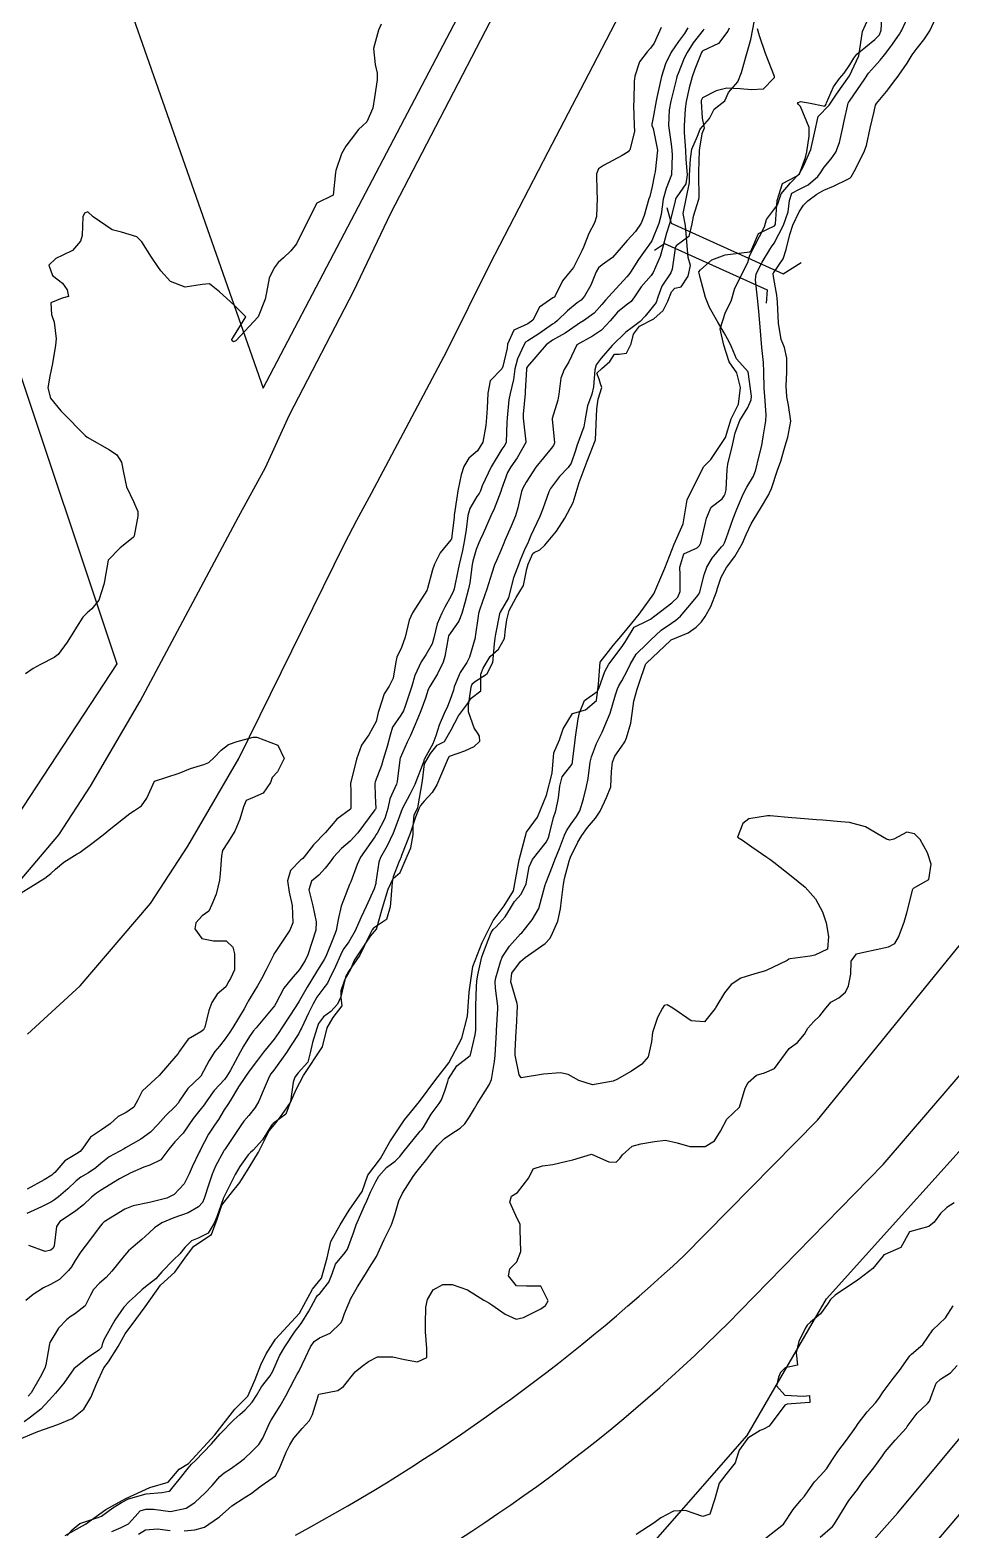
# Model space of a CAD drawing. Header units: metres. Extents: x 307586 to 320046, y 7427249 to 7434250.
# Drawn here: x 313360.1 to 313435.3, y 7432502.9 to 7432625.3 of the extents above; entities that cross this region are included whole.
import ezdxf

# ---------------------------------------------------------------- set-up
doc = ezdxf.new("R2010")
doc.units = ezdxf.units.M
doc.header["$MEASUREMENT"] = 0
for name, color, linetype in [('Curvas de Nivel 1m', 11, 'Continuous'), ('Curvas de Nivel 5m', 15, 'Continuous'), ('Divisa', 42, 'FENCELINE2'), ('Edificações', 30, 'Continuous'), ('Hidrografia', 140, 'Continuous'), ('Linha Férrea', 20, 'Continuous'), ('Pontes_Viadutos_Tubos', 190, 'Continuous'), ('Vias Primárias', 230, 'Continuous')]:
    doc.layers.add(name, color=color, linetype=linetype)
doc.linetypes.add('FENCELINE2', pattern='A,0.25,-0.1,[132,ltypeshp.shx,S=0.1,R=0,X=-0.1,Y=0],-0.1,1', length=1.45)

msp = doc.modelspace()

# ---------------------------------------------------------------- linework, layer by layer
at = {"layer": 'Curvas de Nivel 1m', "flags": 128}
for points, elevation in [([(313363.17, 7432502.43), (313363.58, 7432502.88), (313364.21, 7432503.39), (313365.59, 7432503.85), (313365.71, 7432503.88), (313365.97, 7432504), (313366.91, 7432504.68), (313367.6, 7432505.1), (313368.17, 7432505.41), (313369.61, 7432505.81), (313370.9, 7432505.94), (313371.51, 7432506.04), (313371.62, 7432506.12), (313372.42, 7432507.13), (313373.05, 7432507.92), (313373.32, 7432508.24), (313373.65, 7432508.54), (313374.96, 7432509.89), (313375.67, 7432510.71), (313376.77, 7432511.87), (313377.25, 7432512.3), (313377.69, 7432512.66), (313378.27, 7432513.29), (313378.63, 7432513.85), (313379.03, 7432514.54), (313379.73, 7432515.45), (313379.96, 7432515.84), (313380.49, 7432517.09), (313380.92, 7432517.82), (313381.78, 7432519.08), (313382.09, 7432519.5), (313382.33, 7432519.8), (313382.88, 7432520.71), (313383.46, 7432521.79), (313383.6, 7432522), (313383.81, 7432522.2), (313384.52, 7432523.09), (313384.78, 7432523.78), (313385.05, 7432524.57), (313385.85, 7432525.51), (313386.04, 7432525.77), (313386.52, 7432527.12), (313386.76, 7432527.76), (313387.41, 7432529.26), (313387.61, 7432529.74), (313387.91, 7432530.44), (313388.35, 7432531.3), (313388.6, 7432531.73), (313389.21, 7432532.45), (313389.94, 7432532.97), (313390.31, 7432533.35), (313390.59, 7432533.71), (313391.97, 7432535.4), (313392.1, 7432535.56), (313392.2, 7432535.69), (313392.86, 7432536.81), (313393.53, 7432537.67), (313393.72, 7432537.96), (313394.01, 7432538.79), (313394.22, 7432539.47), (313394.29, 7432539.67), (313394.97, 7432540.73), (313396.04, 7432541.59), (313396.08, 7432541.65), (313396.45, 7432543.26), (313396.5, 7432543.64), (313396.51, 7432544.08), (313396.51, 7432545.64), (313396.55, 7432547.21), (313396.59, 7432547.64), (313396.66, 7432548.17), (313396.99, 7432549.64), (313397.52, 7432550.99), (313397.77, 7432551.63), (313397.92, 7432551.87), (313398.17, 7432552.09), (313398.91, 7432552.89), (313399.34, 7432553.61), (313399.65, 7432554.15), (313400.2, 7432554.75), (313400.6, 7432555.59), (313400.86, 7432556.97), (313401.12, 7432557.59), (313402.26, 7432559.03), (313402.44, 7432559.38), (313402.5, 7432559.57), (313402.84, 7432561), (313403.02, 7432561.56), (313403.24, 7432562.61), (313403.36, 7432563.56), (313403.55, 7432564.33), (313404.33, 7432565.34), (313404.39, 7432565.49), (313404.4, 7432565.55), (313404.6, 7432567.31), (313404.63, 7432567.55), (313404.86, 7432569.07), (313404.95, 7432569.54), (313405.38, 7432570.55), (313406.4, 7432571.28), (313406.55, 7432571.53), (313407.02, 7432572.93), (313407.36, 7432573.52), (313408.45, 7432574.96), (313408.67, 7432575.28), (313408.79, 7432575.5), (313409.42, 7432576.54), (313410.48, 7432577.05), (313410.76, 7432577.2), (313411.1, 7432577.47), (313412.49, 7432578.52), (313412.97, 7432578.98), (313413.17, 7432579.44), (313413.16, 7432580.8), (313413.15, 7432581.44), (313413.47, 7432582.51), (313414.55, 7432583.01), (313414.76, 7432583.21), (313414.86, 7432583.43), (313415.18, 7432584.82), (313415.32, 7432585.42), (313415.69, 7432586.32), (313416.6, 7432587), (313416.76, 7432587.25), (313416.83, 7432587.41), (313416.93, 7432587.73), (313417.01, 7432589.4), (313417.06, 7432589.84), (313417.43, 7432591.4), (313417.66, 7432592.4), (313418.03, 7432593.39), (313418.68, 7432594.45), (313418.97, 7432595.1), (313418.98, 7432595.38), (313418.72, 7432597.38), (313417.76, 7432598.42), (313417.35, 7432599.4), (313417.17, 7432599.83), (313416.75, 7432600.55), (313416.25, 7432601.42), (313415.57, 7432602.63), (313415.23, 7432603.43), (313414.81, 7432605.08), (313414.72, 7432605.43), (313414.7, 7432605.54), (313414.82, 7432605.69), (313415.75, 7432606.5), (313416.84, 7432606.91), (313417.27, 7432606.97), (313418.84, 7432607.16), (313418.96, 7432607.26), (313419.01, 7432607.38), (313419.56, 7432608.67), (313420.86, 7432609.28), (313420.93, 7432609.36), (313420.96, 7432609.45), (313421.09, 7432611.36), (313421.52, 7432612.73), (313422.65, 7432613.33), (313422.91, 7432613.52), (313423.38, 7432614.87), (313423.5, 7432615.32), (313423.69, 7432616.59), (313423.69, 7432617.32), (313422.98, 7432619.01), (313422.83, 7432619.18), (313422.74, 7432619.33), (313422.98, 7432619.44), (313423.63, 7432619.32), (313424.98, 7432619.06), (313425.08, 7432619.21), (313425.11, 7432619.31), (313425.67, 7432620.63), (313426.17, 7432621.3), (313426.55, 7432621.75), (313427.02, 7432622.41), (313427.34, 7432622.98), (313427.58, 7432623.28), (313429.05, 7432624.5), (313429.42, 7432624.88), (313429.57, 7432625.25), (313429.65, 7432626.68)], 721), ([(313366.82, 7432502.75), (313367.58, 7432503.06), (313368.18, 7432503.38), (313368.73, 7432503.97), (313369.14, 7432504.42), (313369.6, 7432504.58), (313370.21, 7432504.56), (313371.6, 7432504.39), (313372.88, 7432504.64), (313373.6, 7432505.12), (313374.43, 7432505.9), (313375, 7432506.51), (313375.63, 7432507.22), (313375.98, 7432507.53), (313376.49, 7432507.87), (313377.18, 7432508.34), (313377.65, 7432508.71), (313378.25, 7432509.26), (313378.8, 7432509.85), (313379.15, 7432510.36), (313379.68, 7432511.58), (313379.82, 7432511.84), (313380.54, 7432512.99), (313381, 7432513.82), (313381.73, 7432515.18), (313381.95, 7432515.59), (313382.06, 7432515.81), (313382.62, 7432516.94), (313383.02, 7432517.8), (313383.32, 7432518.24), (313383.77, 7432518.55), (313384.62, 7432518.93), (313385.51, 7432519.77), (313385.61, 7432519.95), (313385.79, 7432520.53), (313386.31, 7432521.76), (313386.87, 7432522.7), (313387.52, 7432523.74), (313387.84, 7432524.28), (313388.4, 7432525.19), (313388.66, 7432525.73), (313389.02, 7432526.58), (313389.6, 7432527.72), (313389.69, 7432527.92), (313389.89, 7432528.58), (313390.23, 7432529.72), (313390.53, 7432530.34), (313391.39, 7432531.7), (313391.61, 7432532.02), (313391.93, 7432532.42), (313392.51, 7432533.12), (313392.92, 7432533.68), (313393.38, 7432534.25), (313393.96, 7432534.81), (313394.46, 7432535.17), (313395.23, 7432535.66), (313395.62, 7432536.01), (313395.99, 7432536.59), (313396.39, 7432537.25), (313396.63, 7432537.64), (313397.59, 7432539.2), (313397.78, 7432539.62), (313398.04, 7432541.09), (313398.08, 7432541.59), (313398.08, 7432541.62), (313398.19, 7432543.5), (313398.2, 7432543.62), (313398.29, 7432545.42), (313398.29, 7432545.62), (313398.11, 7432547.07), (313398.08, 7432547.62), (313398.13, 7432547.91), (313398.51, 7432549.24), (313398.66, 7432549.61), (313399.24, 7432550.52), (313400.16, 7432551.5), (313400.27, 7432551.6), (313401.11, 7432552.66), (313401.65, 7432553.58), (313402.17, 7432555.52), (313402.18, 7432555.57), (313402.19, 7432555.6), (313402.21, 7432555.66), (313402.76, 7432557.04), (313402.95, 7432557.56), (313403.32, 7432558.49), (313403.73, 7432559.56), (313403.89, 7432559.93), (313404.27, 7432560.49), (313404.73, 7432561.09), (313405, 7432561.54), (313405.3, 7432562.54), (313405.52, 7432563.54), (313405.66, 7432564.2), (313405.84, 7432565.53), (313405.93, 7432565.95), (313406.36, 7432567.04), (313406.51, 7432567.37), (313406.59, 7432567.53), (313406.81, 7432567.96), (313407.46, 7432569.51), (313407.9, 7432571.01), (313408.05, 7432571.51), (313408.16, 7432571.75), (313408.41, 7432572.17), (313408.89, 7432573.03), (313409.09, 7432573.49), (313409.59, 7432574.34), (313410.45, 7432575.19), (313410.76, 7432575.48), (313411.63, 7432576.3), (313412.47, 7432576.87), (313412.83, 7432577.1), (313413.19, 7432577.44), (313413.79, 7432578.13), (313414.5, 7432578.98), (313414.69, 7432579.24), (313414.77, 7432579.43), (313415.12, 7432580.82), (313415.34, 7432581.42), (313415.77, 7432582.18), (313416.55, 7432583.09), (313416.7, 7432583.26), (313416.78, 7432583.41), (313416.92, 7432583.76), (313417.5, 7432585.4), (313417.8, 7432586.17), (313418.31, 7432587.38), (313418.61, 7432587.96), (313419.14, 7432588.85), (313419.34, 7432589.37), (313419.59, 7432590.42), (313419.83, 7432591.37), (313419.95, 7432592.07), (313420.15, 7432593.37), (313420.18, 7432593.86), (313420.08, 7432595.37), (313420.02, 7432596.05), (313420, 7432597.37), (313419.96, 7432598.14), (313419.84, 7432599.37), (313419.75, 7432600.37), (313419.67, 7432601.37), (313419.55, 7432602.6), (313419.48, 7432603.37), (313419.31, 7432604.87), (313419.37, 7432605.37), (313419.86, 7432606.33), (313420.48, 7432607.36), (313420.63, 7432607.58), (313420.85, 7432607.88), (313421.61, 7432609.35), (313421.97, 7432610.44), (313422.1, 7432611.34), (313422.29, 7432611.94), (313422.9, 7432612.29), (313423.6, 7432612.63), (313424.39, 7432613.32), (313424.61, 7432613.62), (313424.92, 7432614.08), (313425.48, 7432614.75), (313425.86, 7432615.3), (313426.17, 7432616.08), (313426.44, 7432617.3), (313426.53, 7432617.73), (313426.88, 7432619.29), (313426.91, 7432619.36), (313426.98, 7432619.45), (313428.24, 7432621.27), (313428.54, 7432621.74), (313429.02, 7432622.3), (313429.48, 7432622.8), (313429.84, 7432623.25), (313430.35, 7432623.93), (313431.05, 7432624.93), (313431.18, 7432625.11), (313431.26, 7432625.24), (313431.82, 7432626.49)], 722), ([(313372.71, 7432502.79), (313373.58, 7432502.88), (313374.38, 7432503.1), (313375.53, 7432503.88), (313375.59, 7432503.95), (313376.62, 7432504.85), (313377.61, 7432505.5), (313377.84, 7432505.62), (313378.18, 7432505.85), (313378.99, 7432506.48), (313379.63, 7432506.9), (313380.17, 7432507.3), (313380.46, 7432507.83), (313381.05, 7432509.22), (313381.35, 7432509.81), (313381.67, 7432510.37), (313382.34, 7432511.14), (313382.93, 7432511.8), (313383.2, 7432512.28), (313383.64, 7432513.79), (313383.65, 7432513.85), (313383.71, 7432513.96), (313385.25, 7432514.25), (313385.72, 7432514.58), (313386.67, 7432515.76), (313387.25, 7432516.24), (313387.75, 7432516.63), (313388.48, 7432517), (313389.75, 7432517), (313390.68, 7432516.78), (313391.75, 7432516.6), (313392.5, 7432516.94), (313392.52, 7432517.68), (313392.41, 7432519.05), (313392.4, 7432519.68), (313392.42, 7432521.06), (313392.56, 7432521.68), (313393.03, 7432522.46), (313393.82, 7432522.91), (313394.57, 7432522.91), (313395.82, 7432522.47), (313397.17, 7432521.63), (313397.57, 7432521.39), (313397.8, 7432521.24), (313398.91, 7432520.49), (313399.79, 7432520.08), (313400.39, 7432520.2), (313401.8, 7432520.92), (313402.19, 7432521.18), (313402.42, 7432521.56), (313401.82, 7432522.76), (313400.64, 7432522.77), (313399.82, 7432522.78), (313399.17, 7432523.61), (313399.27, 7432524.17), (313399.84, 7432524.76), (313400.19, 7432525.59), (313400.13, 7432527.35), (313400.12, 7432527.6), (313400.11, 7432527.82), (313399.89, 7432528.29), (313399.29, 7432529.61), (313399.41, 7432530.1), (313399.91, 7432530.42), (313400.82, 7432531.59), (313401.17, 7432532.34), (313401.94, 7432532.57), (313402.8, 7432532.7), (313403.94, 7432532.97), (313404.43, 7432533.06), (313405.95, 7432533.53), (313407.35, 7432532.91), (313407.94, 7432532.88), (313408.25, 7432533.19), (313408.47, 7432533.49), (313409.26, 7432534.19), (313409.96, 7432534.38), (313411.08, 7432534.58), (313411.97, 7432534.67), (313412.94, 7432534.46), (313413.96, 7432534.16), (313415.21, 7432534.17), (313415.96, 7432534.61), (313416.47, 7432535.4), (313416.99, 7432536.4), (313418, 7432537.38), (313418.48, 7432538.92), (313418.71, 7432539.37), (313419.41, 7432539.99), (313420.04, 7432540.17), (313420.86, 7432540.53), (313421.45, 7432541.34), (313422.06, 7432542.15), (313422.74, 7432542.65), (313423.3, 7432543.32), (313423.59, 7432543.81), (313424.08, 7432544.36), (313424.57, 7432544.83), (313424.93, 7432545.3), (313425.46, 7432545.94), (313426.11, 7432546.3), (313426.66, 7432546.74), (313426.9, 7432547.28), (313427.08, 7432548.22), (313427.13, 7432549.28), (313427.55, 7432549.87), (313428.15, 7432550.03), (313429.17, 7432550.23), (313430.16, 7432550.46), (313430.67, 7432550.73), (313430.98, 7432551.23), (313431.43, 7432552.47), (313431.67, 7432553.22), (313432.15, 7432555.15), (313432.17, 7432555.21), (313432.19, 7432555.24), (313432.21, 7432555.25), (313433.46, 7432555.96), (313433.65, 7432557.2), (313433.33, 7432558.12), (313432.75, 7432559.21), (313432.27, 7432559.67), (313431.67, 7432559.82), (313430.6, 7432559.23), (313430.26, 7432559.16), (313430.01, 7432559.24), (313428.28, 7432560.24), (313426.97, 7432560.6), (313426.28, 7432560.66), (313424.81, 7432560.78), (313424.29, 7432560.82), (313422.66, 7432560.96), (313422.29, 7432560.99), (313420.52, 7432561.13), (313420.29, 7432561.14), (313418.76, 7432560.89), (313418.27, 7432560.53), (313417.86, 7432559.39), (313418.11, 7432559.24), (313418.26, 7432559.16), (313419.02, 7432558.61), (313420.25, 7432557.77), (313420.49, 7432557.6), (313420.82, 7432557.35), (313422.23, 7432556.25), (313423.37, 7432555.32), (313424.2, 7432554.36), (313424.79, 7432553.3), (313425.07, 7432552.41), (313425.28, 7432551.3), (313425.19, 7432550.26), (313424.15, 7432549.76), (313423.77, 7432549.69), (313422.15, 7432549.48), (313422.04, 7432549.44), (313421.89, 7432549.33), (313420.13, 7432548.5), (313419.25, 7432548.25), (313418.13, 7432547.9), (313417.34, 7432547.39), (313416.8, 7432546.71), (313416.09, 7432545.54), (313416.05, 7432545.45), (313416.03, 7432545.41), (313415.17, 7432544.33), (313414.08, 7432544.41), (313412.57, 7432545.45), (313412.1, 7432545.71), (313411.88, 7432545.67), (313411.72, 7432545.46), (313411.31, 7432544.69), (313410.91, 7432543.47), (313410.84, 7432542.69), (313410.55, 7432541.47), (313410.04, 7432540.89), (313409.21, 7432540.31), (313408.02, 7432539.64), (313407.72, 7432539.5), (313406.02, 7432539.18), (313404.91, 7432539.54), (313404.03, 7432540.03), (313403.4, 7432540.18), (313402.03, 7432540.07), (313400.2, 7432539.77), (313400.03, 7432540.02), (313399.72, 7432541.6), (313399.71, 7432541.94), (313399.8, 7432543.6), (313399.82, 7432543.86), (313399.91, 7432545.6), (313399.87, 7432545.83), (313399.35, 7432547.61), (313399.44, 7432548.3), (313400.14, 7432549.25), (313400.54, 7432549.59), (313402.15, 7432550.73), (313402.56, 7432551.16), (313402.77, 7432551.56), (313403.2, 7432552.54), (313403.42, 7432553.56), (313403.49, 7432554.27), (313403.65, 7432555.56), (313403.75, 7432556.02), (313404.16, 7432557.55), (313404.18, 7432557.61), (313404.24, 7432557.76), (313404.82, 7432558.98), (313405.15, 7432559.54), (313405.62, 7432560.18), (313406.28, 7432560.96), (313406.65, 7432561.52), (313407.17, 7432562.65), (313407.51, 7432563.51), (313407.57, 7432564.76), (313407.65, 7432565.51), (313407.85, 7432566), (313408.35, 7432566.75), (313408.66, 7432567.19), (313408.8, 7432567.5), (313409.16, 7432568.71), (313409.27, 7432569.49), (313409.4, 7432570.49), (313409.66, 7432571.49), (313409.85, 7432572.04), (313410.34, 7432573.48), (313410.37, 7432573.54), (313410.43, 7432573.61), (313412.39, 7432575.45), (313412.42, 7432575.48), (313412.45, 7432575.5), (313413.82, 7432576.07), (313414.47, 7432576.53), (313414.92, 7432576.98), (313415.21, 7432577.42), (313415.68, 7432578.23), (313416.13, 7432579.41), (313416.21, 7432579.71), (313416.51, 7432580.61), (313416.96, 7432581.4), (313417.63, 7432582.3), (313418.26, 7432583.38), (313418.56, 7432584.1), (313418.97, 7432584.97), (313419.2, 7432585.37), (313419.73, 7432586.23), (313420.41, 7432587.36), (313420.47, 7432587.49), (313420.61, 7432587.86), (313421.11, 7432589.35), (313421.37, 7432590.09), (313421.74, 7432591.34), (313421.94, 7432592.05), (313422.19, 7432593.34), (313422.01, 7432594.66), (313421.86, 7432595.34), (313421.83, 7432596.22), (313421.86, 7432597.34), (313421.88, 7432598.49), (313421.67, 7432599.35), (313421.4, 7432600), (313421.19, 7432601.35), (313421.1, 7432603.05), (313421.08, 7432603.36), (313421.06, 7432603.62), (313420.81, 7432604.98), (313420.75, 7432605.36), (313420.77, 7432605.41), (313420.81, 7432605.48), (313421.58, 7432606.6), (313421.83, 7432607.35), (313422.11, 7432608.59), (313422.36, 7432609.34), (313422.87, 7432610.44), (313423.24, 7432610.96), (313423.59, 7432611.32), (313424.32, 7432611.88), (313424.9, 7432612.19), (313425.67, 7432612.53), (313426.91, 7432613.12), (313427.02, 7432613.17), (313427.13, 7432613.29), (313427.37, 7432613.73), (313428.16, 7432615.27), (313428.37, 7432615.84), (313428.67, 7432617.26), (313428.98, 7432618.61), (313429.11, 7432619.13), (313429.19, 7432619.26), (313429.99, 7432620.26), (313430.76, 7432621.24), (313430.86, 7432621.38), (313431.01, 7432621.59), (313431.68, 7432622.57), (313432.09, 7432623.23), (313432.49, 7432623.77), (313433.05, 7432624.47), (313433.52, 7432625.21), (313434.02, 7432626.26)], 723), ([(313419.46, 7432625.38), (313419.61, 7432624.81), (313420.1, 7432623.37), (313420.85, 7432621.51), (313420.85, 7432621.36), (313419.93, 7432620.43), (313418.99, 7432620.37), (313418.07, 7432620.47), (313416.99, 7432620.51), (313416.11, 7432620.3), (313414.99, 7432619.74), (313414.89, 7432619.52), (313414.88, 7432619.43), (313414.97, 7432618.07), (313415.09, 7432617.43), (313415.14, 7432617.25), (313414.95, 7432616.8), (313414.75, 7432615.62), (313414.73, 7432615.43), (313414.66, 7432613.69), (313414.66, 7432613.43), (313414.7, 7432611.62), (313414.68, 7432611.43), (313414.24, 7432610.06), (313414.12, 7432609.44), (313413.88, 7432608.41), (313412.84, 7432607.66), (313412.76, 7432607.45), (313412.52, 7432605.75), (313412.4, 7432605.46), (313411.69, 7432604.36), (313411.36, 7432603.47), (313411.22, 7432603.04), (313410.78, 7432602.48), (313410.33, 7432601.92), (313409.91, 7432601.49), (313409.25, 7432601), (313408.75, 7432600.62), (313407.63, 7432599.52), (313406.73, 7432598.48), (313406.33, 7432597.93), (313406.21, 7432597.54), (313406.1, 7432596.14), (313405.96, 7432595.54), (313405.62, 7432594.6), (313405.42, 7432593.54), (313405.32, 7432592.88), (313404.83, 7432591.55), (313404.77, 7432591.42), (313404.64, 7432590.95), (313404.27, 7432589.91), (313404.04, 7432589.56), (313403.34, 7432588.84), (313402.61, 7432587.85), (313402.47, 7432587.57), (313401.97, 7432586.2), (313401.72, 7432585.58), (313400.99, 7432584.03), (313400.83, 7432583.6), (313400.75, 7432583.4), (313400.54, 7432582.99), (313400.13, 7432582.01), (313399.98, 7432581.61), (313399.57, 7432580.55), (313399.33, 7432579.61), (313399.18, 7432578.93), (313398.48, 7432577.76), (313398.43, 7432577.62), (313398.12, 7432575.97), (313398.06, 7432575.63), (313398.01, 7432575.18), (313397.86, 7432573.63), (313397.39, 7432572.67), (313396.41, 7432572.05), (313396.19, 7432571.87), (313396.11, 7432571.65), (313395.87, 7432570.17), (313395.88, 7432569.66), (313396.37, 7432568.28), (313396.63, 7432567.91), (313396.78, 7432567.64), (313396.8, 7432567.2), (313396.35, 7432566.78), (313395.57, 7432566.43), (313394.34, 7432565.98), (313394.22, 7432565.79), (313394.17, 7432565.67), (313393.62, 7432564.38), (313393.33, 7432563.68), (313392.94, 7432563.04), (313392.29, 7432562.35), (313392, 7432561.98), (313391.85, 7432561.7), (313391.6, 7432561.03), (313391.16, 7432559.71), (313390.44, 7432557.91), (313390.38, 7432557.72), (313390.35, 7432557.61), (313390.24, 7432557.37), (313389.77, 7432556.17), (313389.69, 7432555.73), (313389.57, 7432554.35), (313389.52, 7432553.73), (313389.23, 7432552.68), (313388.17, 7432551.97), (313388.05, 7432551.85), (313387.99, 7432551.74), (313387.83, 7432551.41), (313387.04, 7432549.76), (313386.13, 7432548.44), (313385.89, 7432548.01), (313385.82, 7432547.77), (313385.51, 7432546.37), (313385.23, 7432545.78), (313384.69, 7432545.18), (313384.08, 7432544.75), (313383.67, 7432544.2), (313383.53, 7432543.8), (313383.2, 7432542.65), (313383, 7432541.8), (313382.81, 7432541.03), (313382.03, 7432540.16), (313381.75, 7432539.81), (313381.6, 7432539.4), (313381.39, 7432537.82), (313381, 7432536.81), (313379.98, 7432536.05), (313379.87, 7432535.94), (313379.81, 7432535.84), (313379.11, 7432534.7), (313378.34, 7432533.86), (313378.13, 7432533.67), (313377.95, 7432533.48), (313377.27, 7432532.54), (313376.88, 7432531.88), (313375.9, 7432529.93), (313375.89, 7432529.9), (313375.38, 7432528.41), (313375.16, 7432527.9), (313374.68, 7432527.09), (313373.86, 7432526.68), (313373.33, 7432526.45), (313372.78, 7432525.92), (313372.37, 7432525.4), (313371.84, 7432524.91), (313370.91, 7432523.94), (313370.4, 7432523.37), (313369.82, 7432522.9), (313369.3, 7432522.48), (313368.74, 7432521.97), (313368.25, 7432521.53), (313367.79, 7432521.05), (313367.07, 7432519.99), (313366.16, 7432518.39), (313366.03, 7432518), (313365.99, 7432517.77), (313365.76, 7432517.55), (313364.85, 7432516.91), (313363.73, 7432516.03), (313362.91, 7432514.85), (313362.24, 7432514.04), (313361.98, 7432513.77), (313361.7, 7432513.47), (313361.02, 7432512.74), (313360.19, 7432512.07), (313359.68, 7432511.7)], 721), ([(313388.8, 7432625.74), (313388.56, 7432625.26), (313388.15, 7432623.75), (313388.3, 7432622.46), (313388.45, 7432621.75), (313388.46, 7432621.21), (313388.23, 7432619.75), (313388.11, 7432618.89), (313387.61, 7432617.76), (313387.27, 7432617.45), (313386.95, 7432617.15), (313386.35, 7432616.37), (313385.9, 7432615.78), (313385.55, 7432615.16), (313385.1, 7432613.79), (313385.07, 7432613.63), (313384.88, 7432611.79), (313383.54, 7432611.14), (313382.86, 7432609.81), (313381.89, 7432607.82), (313381.42, 7432607.25), (313380.83, 7432606.67), (313380.38, 7432606.28), (313380.07, 7432605.85), (313379.64, 7432605.01), (313379.44, 7432603.85), (313379.33, 7432603.31), (313378.76, 7432601.86), (313376.94, 7432599.89), (313376.74, 7432599.83), (313376.64, 7432599.89), (313376.61, 7432600.02), (313376.75, 7432600.24), (313377.76, 7432601.87), (313376.78, 7432602.84), (313375.61, 7432603.9), (313374.8, 7432604.56), (313374.2, 7432604.51), (313372.8, 7432604.28), (313371.6, 7432604.75), (313370.81, 7432605.6), (313370.56, 7432605.96), (313370.06, 7432606.73), (313369.26, 7432607.98), (313368.85, 7432608.39), (313367.61, 7432608.76), (313366.85, 7432608.97), (313365.31, 7432610.03), (313364.87, 7432610.43), (313364.58, 7432610.32), (313364.45, 7432610.03), (313364.39, 7432608.5), (313364.28, 7432608.04), (313363.61, 7432607.26), (313362.83, 7432606.88), (313362.25, 7432606.63), (313361.69, 7432606.07), (313361.97, 7432605.23), (313362.8, 7432604.6), (313363.19, 7432604.05), (313363.3, 7432603.53), (313362.78, 7432603.37), (313361.84, 7432603), (313361.89, 7432602.06), (313362.13, 7432601.43), (313362.27, 7432600.06), (313362.22, 7432599.54), (313361.99, 7432598.06), (313361.76, 7432597.01), (313361.59, 7432596.07), (313361.83, 7432595.21), (313362.67, 7432594.19), (313362.81, 7432594.05), (313364.65, 7432592.17), (313364.82, 7432592.03), (313366.63, 7432591), (313367.24, 7432590.61), (313367.62, 7432589.99), (313367.78, 7432589.15), (313368.02, 7432587.99), (313368.58, 7432586.78), (313368.94, 7432585.98), (313368.94, 7432585.6), (313368.64, 7432583.98), (313368.62, 7432583.91), (313368.55, 7432583.84), (313367.51, 7432583.02), (313366.52, 7432582.01), (313366.23, 7432580.29), (313366.18, 7432580.01), (313365.75, 7432578.75), (313365.19, 7432578.02), (313364.8, 7432577.7), (313364.47, 7432577.34), (313363.94, 7432576.55), (313363.63, 7432576.04), (313363.18, 7432575.3), (313362.44, 7432574.3), (313362.11, 7432574.05), (313361, 7432573.5), (313360.42, 7432573.16), (313359.77, 7432572.73)], 726), ([(313415.14, 7432625.34), (313415.05, 7432625.24), (313414.24, 7432624.23), (313413.73, 7432623.44), (313413.5, 7432622.97), (313413.01, 7432621.72), (313412.93, 7432621.53), (313412.9, 7432621.45), (313412.87, 7432621.32), (313412.4, 7432619.46), (313412.27, 7432618.76), (313412.23, 7432617.46), (313412.43, 7432615.96), (313412.5, 7432615.46), (313412.53, 7432615.06), (313412.47, 7432613.46), (313412.04, 7432612.32), (313411.79, 7432611.47), (313411.61, 7432610.21), (313411.42, 7432609.47), (313410.85, 7432608.06), (313410.62, 7432607.7), (313410.44, 7432607.48), (313409.78, 7432606.54), (313409.11, 7432605.5), (313408.99, 7432605.32), (313408.81, 7432605.11), (313407.35, 7432603.52), (313407.08, 7432603.23), (313406.78, 7432602.86), (313406.16, 7432602.15), (313405.29, 7432601.54), (313404.95, 7432601.35), (313404.76, 7432601.22), (313403.78, 7432600.53), (313402.75, 7432599.95), (313402.25, 7432599.58), (313400.72, 7432597.8), (313400.65, 7432597.68), (313400.63, 7432597.6), (313400.53, 7432595.76), (313400.52, 7432595.6), (313400.37, 7432593.91), (313400.37, 7432593.6), (313400.59, 7432591.65), (313400.58, 7432591.6), (313399.89, 7432590.35), (313399.35, 7432589.61), (313399.08, 7432589.15), (313398.6, 7432587.79), (313398.55, 7432587.62), (313398.01, 7432586.19), (313397.74, 7432585.63), (313397.1, 7432584.18), (313396.86, 7432583.65), (313396.76, 7432583.43), (313396.54, 7432582.87), (313396.27, 7432581.91), (313396.22, 7432581.65), (313396.01, 7432580.16), (313395.91, 7432579.66), (313395.62, 7432578.53), (313395.37, 7432577.66), (313395.12, 7432577.02), (313394.46, 7432576.11), (313394.28, 7432575.84), (313394.24, 7432575.67), (313393.98, 7432574.13), (313393.84, 7432573.68), (313393.37, 7432572.73), (313392.76, 7432571.69), (313392.63, 7432571.45), (313392.39, 7432570.73), (313392.03, 7432569.7), (313391.78, 7432569.1), (313391.17, 7432567.71), (313390.9, 7432567.16), (313390.33, 7432565.86), (313390.3, 7432565.75), (313390.3, 7432565.72), (313390.1, 7432563.94), (313390.03, 7432563.72), (313389.49, 7432562.53), (313389.32, 7432561.73), (313389.08, 7432560.92), (313388.46, 7432559.74), (313388.39, 7432559.61), (313388.26, 7432559.42), (313387.11, 7432557.76), (313386.82, 7432557.17), (313386.3, 7432555.77), (313386.21, 7432555.55), (313385.72, 7432554.25), (313385.53, 7432553.78), (313385.28, 7432552.68), (313385.13, 7432551.78), (313384.85, 7432551.09), (313384.33, 7432549.79), (313384.28, 7432549.66), (313384.14, 7432549.42), (313383.51, 7432548.42), (313383.12, 7432547.8), (313382.75, 7432547.17), (313382.1, 7432546.02), (313382.01, 7432545.89), (313381.96, 7432545.81), (313381.77, 7432545.49), (313380.69, 7432543.83), (313380.44, 7432543.46), (313380.06, 7432542.93), (313379.57, 7432542.33), (313379.2, 7432541.85), (313378.69, 7432541.2), (313378.03, 7432540.32), (313377.71, 7432539.86), (313377.16, 7432539.02), (313376.48, 7432537.88), (313376.29, 7432537.59), (313375.99, 7432537.14), (313375.51, 7432536.36), (313375.19, 7432535.9), (313374.71, 7432535.16), (313374.05, 7432533.91), (313374.02, 7432533.84), (313373.95, 7432533.69), (313373.36, 7432532.49), (313373.13, 7432531.92), (313372.71, 7432531.12), (313371.91, 7432530.25), (313371.3, 7432529.94), (313369.9, 7432529.59), (313368.56, 7432529.31), (313367.89, 7432529.04), (313366.21, 7432528.01), (313366.04, 7432527.85), (313365.88, 7432527.65), (313365.17, 7432526.71), (313364.65, 7432526.02), (313364.3, 7432525.57), (313363.84, 7432524.87), (313363.52, 7432524.35), (313363.28, 7432524.04), (313362.55, 7432523.31), (313361.82, 7432522.89), (313361.24, 7432522.63), (313360.41, 7432522.07), (313359.8, 7432521.6)], 723), ([(313417.17, 7432625.41), (313417.05, 7432625.17), (313416.29, 7432624.16), (313415.03, 7432623.57), (313414.96, 7432623.51), (313414.91, 7432623.43), (313414.38, 7432622.07), (313414.16, 7432621.44), (313413.9, 7432620.54), (313413.66, 7432619.44), (313413.59, 7432618.83), (313413.5, 7432617.44), (313413.49, 7432616.91), (313413.6, 7432615.44), (313413.64, 7432614.73), (313413.74, 7432613.44), (313413.64, 7432612.7), (313412.89, 7432611.64), (313412.81, 7432611.53), (313412.78, 7432611.45), (313412.76, 7432611.33), (313412.31, 7432609.46), (313412.07, 7432608.68), (313411.73, 7432607.47), (313411.54, 7432606.77), (313410.98, 7432605.48), (313410.81, 7432605.24), (313409.98, 7432604.31), (313409.45, 7432603.49), (313409.18, 7432603.1), (313408.78, 7432602.81), (313408.06, 7432602.23), (313407.46, 7432601.52), (313406.76, 7432600.78), (313406.01, 7432600.27), (313404.74, 7432599.57), (313404.09, 7432598.19), (313403.7, 7432597.56), (313403.43, 7432596.85), (313403.29, 7432595.56), (313403.2, 7432595.05), (313402.73, 7432593.57), (313402.73, 7432593.51), (313402.91, 7432591.57), (313402.85, 7432591.36), (313402.64, 7432591.11), (313401.4, 7432589.59), (313400.61, 7432588.37), (313400.34, 7432587.87), (313400.24, 7432587.6), (313399.92, 7432586.27), (313399.73, 7432585.61), (313399.39, 7432584.79), (313398.88, 7432583.62), (313398.78, 7432583.39), (313398.54, 7432582.8), (313398.18, 7432581.98), (313398.04, 7432581.63), (313397.82, 7432580.94), (313397.4, 7432579.64), (313396.84, 7432578), (313396.73, 7432577.65), (313396.69, 7432577.44), (313396.45, 7432575.76), (313396.44, 7432575.67), (313396, 7432574.09), (313395.77, 7432573.66), (313395.23, 7432572.85), (313394.75, 7432571.67), (313394.68, 7432571.39), (313394.39, 7432570.55), (313394.13, 7432569.92), (313394.02, 7432569.67), (313393.51, 7432568.54), (313393.24, 7432567.68), (313393.01, 7432567.03), (313392.33, 7432565.79), (313392.29, 7432565.73), (313392.28, 7432565.69), (313392.26, 7432565.61), (313391.54, 7432563.7), (313391.12, 7432562.89), (313390.51, 7432561.72), (313390.28, 7432561.12), (313389.91, 7432560.08), (313389.77, 7432559.72), (313389.29, 7432558.69), (313388.74, 7432557.74), (313388.6, 7432557.37), (313388.36, 7432555.74), (313388.34, 7432555.61), (313388.21, 7432555.19), (313387.56, 7432553.75), (313387.12, 7432552.82), (313386.67, 7432551.76), (313386.15, 7432550.87), (313385.69, 7432550.23), (313385.46, 7432549.78), (313385.06, 7432548.85), (313384.56, 7432547.79), (313384.41, 7432547.49), (313384.11, 7432547.11), (313383.55, 7432546.35), (313383.24, 7432545.8), (313382.85, 7432545.03), (313382.28, 7432543.81), (313382.21, 7432543.67), (313382.07, 7432543.39), (313381.46, 7432542.42), (313381.06, 7432541.82), (313380.03, 7432540.38), (313379.79, 7432540.08), (313379.65, 7432539.84), (313379.17, 7432538.69), (313378.82, 7432537.85), (313378.51, 7432537.34), (313377.99, 7432536.69), (313377.6, 7432536.24), (313377.34, 7432535.87), (313376.08, 7432534.01), (313376, 7432533.89), (313375.98, 7432533.86), (313375.95, 7432533.81), (313375.28, 7432532.55), (313375, 7432531.9), (313374.73, 7432531.09), (313374.36, 7432529.91), (313374.22, 7432529.59), (313373.9, 7432529.23), (313373.06, 7432528.75), (313371.89, 7432528.34), (313370.9, 7432527.94), (313370.31, 7432527.52), (313369.87, 7432527.11), (313369.26, 7432526.57), (313368.55, 7432525.97), (313368.19, 7432525.64), (313367.85, 7432525.26), (313366.83, 7432524), (313366.35, 7432523.48), (313365.82, 7432523), (313365.33, 7432522.49), (313365.07, 7432522.02), (313364.66, 7432521.15), (313363.79, 7432520.48), (313363.51, 7432520.31), (313363.14, 7432520.04), (313362.48, 7432519.34), (313361.76, 7432518.16), (313361.73, 7432518.05), (313361.45, 7432516.34), (313361.37, 7432516.06), (313360.99, 7432515.33), (313360.23, 7432514.07), (313360, 7432513.78)], 722), ([(313413.8, 7432625.44), (313413.52, 7432624.98), (313413.04, 7432624.33), (313412.45, 7432623.46), (313411.98, 7432622.51), (313411.66, 7432621.47), (313411.27, 7432619.76), (313411.22, 7432619.48), (313410.97, 7432618.12), (313410.87, 7432617.58), (313410.87, 7432617.48), (313410.96, 7432617.24), (313411.31, 7432615.47), (313411.14, 7432613.7), (313411.09, 7432613.48), (313411.06, 7432613.33), (313410.9, 7432612.49), (313410.7, 7432611.67), (313410.63, 7432611.48), (313410.23, 7432610.13), (313409.99, 7432609.49), (313409.52, 7432608.83), (313408.85, 7432608.1), (313408.37, 7432607.51), (313407.66, 7432606.69), (313406.82, 7432606.1), (313406.5, 7432605.85), (313406.33, 7432605.53), (313405.89, 7432604.45), (313405.37, 7432603.54), (313405.1, 7432603.23), (313404.78, 7432602.99), (313403.97, 7432602.36), (313403.17, 7432601.57), (313402.95, 7432601.38), (313402.76, 7432601.25), (313401.64, 7432600.48), (313400.75, 7432599.9), (313400.57, 7432599.78), (313400.45, 7432599.6), (313399.9, 7432598.44), (313399.7, 7432597.61), (313399.57, 7432596.75), (313399.31, 7432595.61), (313399.21, 7432595.09), (313399.05, 7432593.62), (313399.03, 7432593.25), (313398.97, 7432591.62), (313398.88, 7432591.38), (313398.64, 7432591.05), (313397.75, 7432589.63), (313397.03, 7432588.07), (313396.89, 7432587.65), (313396.79, 7432587.45), (313396.6, 7432587.19), (313396.01, 7432586.23), (313395.85, 7432585.66), (313395.72, 7432584.5), (313395.59, 7432583.66), (313395.41, 7432582.79), (313395.16, 7432581.66), (313395.05, 7432581.13), (313394.73, 7432579.67), (313394.68, 7432579.49), (313394.5, 7432579.09), (313393.99, 7432578.17), (313393.74, 7432577.68), (313393.35, 7432576.8), (313393.08, 7432575.68), (313392.95, 7432575.19), (313392.44, 7432574.29), (313392.04, 7432573.7), (313391.54, 7432572.58), (313391.28, 7432571.71), (313390.75, 7432570.08), (313390.6, 7432569.72), (313390.38, 7432569.36), (313389.72, 7432568.37), (313389.51, 7432567.73), (313389.27, 7432566.81), (313388.96, 7432565.73), (313388.82, 7432565.25), (313388.31, 7432563.92), (313388.27, 7432563.74), (313388.3, 7432562.77), (313388.34, 7432561.74), (313388.33, 7432561.69), (313388.28, 7432561.62), (313386.88, 7432559.76), (313386.26, 7432559.08), (313385.56, 7432558.47), (313384.89, 7432557.78), (313384.62, 7432557.4), (313384.23, 7432556.87), (313383.7, 7432556.31), (313383.11, 7432555.8), (313382.9, 7432555.11), (313383.21, 7432553.8), (313383.49, 7432552.48), (313383.45, 7432551.8), (313383.14, 7432550.81), (313382.82, 7432549.8), (313382.6, 7432549.34), (313382.13, 7432548.6), (313381.46, 7432547.82), (313380.86, 7432547.08), (313380.21, 7432545.84), (313380.09, 7432545.64), (313379.27, 7432544.66), (313378.58, 7432543.85), (313378.35, 7432543.57), (313378.06, 7432543.14), (313377.57, 7432542.34), (313377.3, 7432541.87), (313376.47, 7432540.33), (313376.21, 7432539.89), (313376.02, 7432539.64), (313375.18, 7432538.72), (313374.57, 7432537.9), (313374.34, 7432537.56), (313373.99, 7432537.12), (313373.45, 7432536.45), (313373.11, 7432535.92), (313372.65, 7432535.24), (313371.96, 7432534.54), (313371.47, 7432533.94), (313370.82, 7432533.06), (313369.93, 7432532.64), (313369.42, 7432532.48), (313368.33, 7432531.98), (313368.06, 7432531.84), (313367.92, 7432531.77), (313367.46, 7432531.53), (313365.91, 7432530.58), (313365.57, 7432530.35), (313365.17, 7432530.02), (313364.52, 7432529.4), (313363.89, 7432528.9), (313363.37, 7432528.55), (313362.59, 7432528.04), (313362.3, 7432527.62), (313362.12, 7432526.05), (313362.04, 7432525.86), (313361.85, 7432525.7), (313361.38, 7432525.59), (313360.04, 7432526.08)], 724), ([(313359.42, 7432554.87), (313360.21, 7432555.36), (313361.35, 7432556.06), (313361.84, 7432556.43), (313362.22, 7432556.8), (313362.9, 7432557.37), (313363.99, 7432558.03), (313364.15, 7432558.12), (313364.24, 7432558.19), (313365.3, 7432558.97), (313366.26, 7432559.7), (313366.61, 7432560), (313368.28, 7432561.33), (313368.67, 7432561.58), (313369.24, 7432561.97), (313369.69, 7432562.57), (313370.31, 7432563.96), (313372.32, 7432564.61), (313373.24, 7432565), (313374.33, 7432565.32), (313374.74, 7432565.5), (313375.16, 7432565.9), (313375.73, 7432566.51), (313376.35, 7432566.95), (313377.03, 7432567.2), (313378.36, 7432567.55), (313378.64, 7432567.57), (313380.35, 7432566.92), (313380.88, 7432565.83), (313380.32, 7432564.72), (313379.9, 7432564.26), (313379.76, 7432563.85), (313379.17, 7432562.98), (313378.29, 7432562.61), (313377.78, 7432562.38), (313377.55, 7432561.87), (313377.26, 7432560.86), (313376.85, 7432559.88), (313376.25, 7432558.93), (313375.84, 7432558.3), (313375.77, 7432557.89), (313375.67, 7432556.44), (313375.61, 7432555.9), (313375.34, 7432554.76), (313374.99, 7432553.9), (313374.72, 7432553.37), (313374.18, 7432552.99), (313373.68, 7432552.41), (313373.59, 7432551.92), (313374.16, 7432551.13), (313375.12, 7432550.93), (313376.15, 7432550.93), (313376.69, 7432550.42), (313376.82, 7432549.88), (313376.83, 7432548.58), (313376.49, 7432547.88), (313376.37, 7432547.64), (313376.11, 7432547.19), (313375.41, 7432546.59), (313374.99, 7432545.9), (313374.73, 7432545.26), (313374.4, 7432543.91), (313374.29, 7432543.69), (313374.07, 7432543.51), (313373.04, 7432542.93), (313372.34, 7432541.93), (313372.22, 7432541.75), (313372.04, 7432541.53), (313370.68, 7432539.95), (313370.02, 7432539.35), (313369.29, 7432538.68), (313368.95, 7432537.97), (313368.61, 7432537.36), (313367.99, 7432536.94), (313367.35, 7432536.62), (313366.68, 7432536), (313365.97, 7432535.51), (313365.07, 7432534.91), (313364.47, 7432534.02), (313364.24, 7432533.74), (313363.95, 7432533.56), (313362.98, 7432533), (313362.16, 7432532.05), (313362.05, 7432531.92), (313361.92, 7432531.82), (313361.29, 7432531.43), (313359.91, 7432530.69)], 726), ([(313435.52, 7432529.56), (313434.92, 7432529.18), (313434.4, 7432528.68), (313433.89, 7432527.99), (313433.44, 7432527.64), (313431.88, 7432527.21), (313431.18, 7432525.91), (313429.85, 7432525.35), (313429.78, 7432525.31), (313429.73, 7432525.24), (313428.88, 7432524.21), (313427.83, 7432523.39), (313427.63, 7432523.26), (313425.82, 7432522.03), (313425.44, 7432521.67), (313425.19, 7432521.3), (313424.61, 7432520.5), (313423.79, 7432519.82), (313423.52, 7432519.58), (313423.37, 7432519.31), (313422.86, 7432518.24), (313422.64, 7432517.32), (313422.74, 7432516.33), (313421.74, 7432516.11), (313421.36, 7432515.71), (313421.18, 7432515.34), (313421.02, 7432514.63), (313421.72, 7432513.87), (313423.24, 7432513.79), (313423.72, 7432513.83), (313423.75, 7432513.31), (313423.74, 7432513.28), (313423.71, 7432513.28), (313421.91, 7432513.13), (313421.71, 7432513.05), (313420.43, 7432511.35), (313419.96, 7432511.09), (313419.69, 7432510.98), (313418.69, 7432510.36), (313417.99, 7432509.38), (313417.91, 7432509.13), (313417.65, 7432508.35), (313416.89, 7432507.39), (313416.34, 7432506.69), (313416, 7432505.4), (313415.6, 7432504.17), (313415.03, 7432503.98), (313413.6, 7432504.46), (313412.63, 7432504.41), (313411.6, 7432503.87), (313411.05, 7432503.46), (313409.58, 7432502.5)], 723), ([(313419.58, 7432501.77), (313421.59, 7432503.33), (313422.38, 7432504.55), (313423.04, 7432505.32), (313423.31, 7432505.62), (313423.62, 7432506.07), (313424.13, 7432506.81), (313424.6, 7432507.3), (313425.1, 7432507.85), (313425.66, 7432508.7), (313426.04, 7432509.28), (313426.74, 7432510.21), (313427.5, 7432511.26), (313427.7, 7432511.55), (313428.43, 7432512.52), (313429.09, 7432513.25), (313429.37, 7432513.59), (313429.72, 7432514.13), (313430.54, 7432515.23), (313431.07, 7432515.89), (313431.76, 7432516.89), (313431.9, 7432517.07), (313432.05, 7432517.21), (313432.96, 7432518.01), (313433.78, 7432519.19), (313434.81, 7432520.17), (313435.43, 7432521.17)], 723), ([(313424.6, 7432502.28), (313425.59, 7432503.16), (313425.71, 7432503.29), (313425.9, 7432503.59), (313426.94, 7432505.27), (313427.24, 7432505.65), (313427.63, 7432506.17), (313428.07, 7432506.82), (313428.41, 7432507.25), (313428.96, 7432507.94), (313429.66, 7432508.92), (313429.89, 7432509.24), (313430.71, 7432510.19), (313431.62, 7432511.21), (313431.69, 7432511.31), (313432.5, 7432512.4), (313433.35, 7432513.19), (313433.51, 7432513.39), (313433.72, 7432513.97), (313434.05, 7432514.86), (313434.41, 7432515.18), (313435.22, 7432515.7), (313435.75, 7432516.28)], 724), ([(313369, 7432502.54), (313369.58, 7432502.87), (313370.55, 7432502.97), (313371.58, 7432502.82)], 723)]:
    msp.add_lwpolyline(points, dxfattribs=dict(at, elevation=elevation))
at = {"layer": 'Curvas de Nivel 5m', "elevation": 725, "flags": 128}
msp.add_lwpolyline([(313411.62, 7432625.47), (313411.04, 7432624.19), (313410.74, 7432623.77), (313410.47, 7432623.49), (313409.85, 7432622.66), (313409.47, 7432621.5), (313409.43, 7432621.07), (313409.39, 7432619.5), (313409.37, 7432619.1), (313409.42, 7432617.5), (313409.46, 7432616.99), (313409.07, 7432615.5), (313409.01, 7432615.42), (313408.93, 7432615.33), (313408.45, 7432615.02), (313406.92, 7432614.21), (313406.52, 7432613.93), (313406.34, 7432613.54), (313406.37, 7432612.06), (313406.4, 7432611.53), (313406.36, 7432610.04), (313406.19, 7432609.54), (313405.73, 7432608.66), (313405.28, 7432607.55), (313405.14, 7432607.24), (313404.83, 7432606.6), (313404.48, 7432605.89), (313404.19, 7432605.56), (313403.57, 7432604.8), (313402.97, 7432603.57), (313402.89, 7432603.47), (313402.79, 7432603.4), (313401.7, 7432602.66), (313401.16, 7432601.59), (313400.76, 7432601.3), (313399.61, 7432600.76), (313399.1, 7432599.62), (313399.05, 7432599.31), (313398.72, 7432597.81), (313398.64, 7432597.62), (313397.69, 7432596.65), (313397.48, 7432595.64), (313397.44, 7432594.4), (313397.37, 7432593.64), (313397.31, 7432593), (313397.07, 7432591.64), (313396.64, 7432590.93), (313395.94, 7432590.34), (313395.54, 7432589.66), (313395.32, 7432588.96), (313395.04, 7432587.67), (313394.98, 7432587.29), (313394.75, 7432585.67), (313394.73, 7432585.51), (313394.56, 7432583.97), (313394.51, 7432583.71), (313394.48, 7432583.67), (313393.61, 7432582.6), (313393.14, 7432581.68), (313392.98, 7432581.22), (313392.56, 7432579.69), (313392.55, 7432579.64), (313392.5, 7432579.52), (313391.35, 7432577.71), (313391.08, 7432577.1), (313390.74, 7432575.72), (313390.44, 7432574.89), (313390.07, 7432574.09), (313389.97, 7432573.72), (313389.76, 7432572.38), (313389.43, 7432571.73), (313389.03, 7432571.1), (313388.59, 7432569.74), (313388.55, 7432569.57), (313388.37, 7432568.85), (313387.78, 7432567.75), (313387.19, 7432566.91), (313386.78, 7432565.76), (313386.31, 7432563.89), (313386.28, 7432563.8), (313386.28, 7432563.77), (313386.3, 7432563.19), (313386.32, 7432561.77), (313386.28, 7432561.68), (313385.17, 7432560.88), (313384.26, 7432559.79), (313383.28, 7432558.77), (313382.52, 7432557.81), (313382.39, 7432557.66), (313382.24, 7432557.54), (313381.38, 7432556.67), (313381.16, 7432555.83), (313381.28, 7432554.9), (313381.52, 7432553.82), (313381.57, 7432552.42), (313381.35, 7432551.82), (313380.14, 7432550.03), (313380.07, 7432549.91), (313380.04, 7432549.84), (313379.41, 7432548.57), (313379.03, 7432547.85), (313378.7, 7432547.27), (313378.1, 7432546.28), (313377.95, 7432546.01), (313377.87, 7432545.86), (313377.61, 7432545.39), (313376.68, 7432543.88), (313376.45, 7432543.5), (313376.06, 7432542.94), (313375.59, 7432542.36), (313375.22, 7432541.9), (313374.76, 7432541.18), (313374.08, 7432539.91), (313374.06, 7432539.87), (313374.02, 7432539.84), (313373.03, 7432538.9), (313372.38, 7432537.93), (313372.23, 7432537.7), (313372, 7432537.43), (313371.22, 7432536.7), (313370.57, 7432535.95), (313369.97, 7432535.32), (313369.18, 7432534.75), (313367.95, 7432534.04), (313367.84, 7432533.98), (313366.61, 7432533.33), (313365.93, 7432532.78), (313365.53, 7432532.42), (313364.92, 7432532.02), (313364.29, 7432531.65), (313363.92, 7432531.35), (313363.24, 7432530.71), (313362.47, 7432530.04), (313362.15, 7432529.8), (313361.9, 7432529.65), (313361.08, 7432529.24), (313359.89, 7432528.69)], dxfattribs=at)
at = {"layer": 'Divisa'}
msp.add_lwpolyline([(313405.65, 7432495.73), (313418.64, 7432510.59), (313425.1, 7432521.74), (313455.05, 7432555.03), (313486.75, 7432592.09), (313526.44, 7432643.16), (313561.64, 7432686.2), (313606.66, 7432740.52), (313613.22, 7432748.23), (313615.72, 7432750.98), (313620.71, 7432756.89), (313630.74, 7432768.34), (313647.42, 7432786.85), (313661.29, 7432802.92), (313674.57, 7432816.02), (313689.96, 7432829.77), (313723.71, 7432856.45), (313747.52, 7432870.88), (313775.84, 7432886.63), (313799.06, 7432896.66), (313819.29, 7432904.5), (313848.81, 7432912.94), (313876.24, 7432919.12)], dxfattribs=at)
at = {"layer": 'Edificações'}
for points in [[(313358.91, 7432653.84), (313379.17, 7432596.05), (313404.49, 7432644.37), (313387.34, 7432657.59), (313358.91, 7432653.84)], [(313301.71, 7432646.35), (313341.24, 7432651.41), (313367.22, 7432573.54), (313356.27, 7432556.87), (313346.96, 7432549.36), (313334.38, 7432543.16), (313311.51, 7432624.28), (313306.28, 7432632.44), (313301.71, 7432646.35)]]:
    msp.add_lwpolyline(points, close=True, dxfattribs=at)
at = {"layer": 'Hidrografia'}
for points, elevation in [([(313363.02, 7432502.43), (313364.67, 7432503.33), (313366.32, 7432504.53), (313367.97, 7432505.43), (313369.92, 7432506.33), (313371.42, 7432506.78), (313372.32, 7432507.83), (313373.07, 7432508.28), (313375.21, 7432510.64), (313376.86, 7432512.74), (313377.91, 7432513.79), (313378.52, 7432515.15), (313378.97, 7432516.35), (313379.42, 7432517.25), (313380.17, 7432518.45), (313382.12, 7432520.56), (313383.18, 7432522.51), (313383.93, 7432523.41), (313384.38, 7432525.07), (313384.68, 7432526.42), (313385.43, 7432527.77), (313386.18, 7432528.97), (313387.24, 7432530.48), (313387.69, 7432531.83), (313388.74, 7432533.18), (313389.49, 7432534.53), (313390.69, 7432536.34), (313391.9, 7432537.84), (313393.25, 7432539.64), (313394.3, 7432540.99), (313395.36, 7432542.99), (313395.82, 7432544.79), (313395.97, 7432546.74), (313396.27, 7432548.85), (313397.02, 7432550.8), (313397.92, 7432552.61), (313398.82, 7432553.81), (313399.57, 7432555.01), (313400.03, 7432557.56), (313400.63, 7432559.82), (313401.53, 7432561.02), (313402.28, 7432562.82), (313402.73, 7432564.63), (313402.88, 7432566.28), (313403.33, 7432567.33), (313403.63, 7432568.23), (313404.4, 7432569.48), (313405.46, 7432569.78), (313406.36, 7432570.54), (313406.51, 7432571.89), (313406.66, 7432573.69), (313407.71, 7432575.04), (313408.46, 7432575.95), (313409.22, 7432576.85), (313409.82, 7432577.6), (313411.02, 7432579.25), (313411.92, 7432581.36), (313412.67, 7432583.31), (313413.42, 7432584.96), (313413.73, 7432586.92), (313415.08, 7432589.62), (313415.68, 7432590.22), (313416.88, 7432592.02), (313417.33, 7432593.53), (313417.94, 7432594.73), (313418.09, 7432596.08), (313417.79, 7432597.28), (313417.18, 7432598.19), (313416.73, 7432599.54), (313416.43, 7432600.89), (313416.88, 7432602.24), (313417.33, 7432603.15), (313417.63, 7432604.2), (313418.69, 7432606.3), (313418.84, 7432606.9), (313420.06, 7432609.2), (313420.21, 7432609.8), (313421.11, 7432611), (313421.41, 7432611.9), (313422.16, 7432612.8), (313422.91, 7432613.56), (313423.22, 7432614.16), (313423.82, 7432615.51), (313424.12, 7432616.86), (313424.42, 7432618.21), (313425.32, 7432619.12), (313425.92, 7432620.02), (313426.97, 7432621.52), (313427.73, 7432623.17), (313428.03, 7432625.13), (313428.78, 7432626.78)], 128.58), ([(313358.96, 7432510.14), (313360.79, 7432510.91), (313362.42, 7432511.48), (313363.58, 7432511.96), (313364.54, 7432512.73), (313365.11, 7432513.69), (313365.59, 7432514.85), (313366.17, 7432516.1), (313366.56, 7432516.58), (313367.33, 7432517.83), (313367.9, 7432518.88), (313368.77, 7432520.04), (313369.54, 7432521.09), (313370.8, 7432522.85), (313371.96, 7432523.9), (313372.92, 7432525.25), (313373.5, 7432526.02), (313374.94, 7432526.98), (313375.42, 7432528.23), (313375.8, 7432529.38), (313376.48, 7432530.25), (313377.25, 7432531.21), (313378.01, 7432532.46), (313378.78, 7432533.71), (313379.65, 7432535.44), (313380.23, 7432536.11), (313380.71, 7432536.78), (313381.38, 7432537.74), (313381.86, 7432538.8), (313382.44, 7432539.95), (313383.99, 7432542.29), (313384.37, 7432543.83), (313384.86, 7432544.69), (313385.62, 7432545.65), (313385.53, 7432546.32), (313385.53, 7432546.9), (313385.82, 7432547.77), (313386.3, 7432548.63), (313386.59, 7432549.3), (313386.97, 7432549.88), (313387.93, 7432551.32), (313388.41, 7432551.9), (313388.89, 7432553.63), (313389.37, 7432555.17), (313389.76, 7432556.03), (313390.34, 7432556.51), (313390.91, 7432557.86), (313391.2, 7432558.53), (313391.39, 7432559.59), (313391.39, 7432560.26), (313391.49, 7432561.22), (313391.78, 7432561.8), (313392.15, 7432564.01), (313392.33, 7432565.39), (313392.81, 7432566.24), (313393.35, 7432566.9), (313393.95, 7432567.2), (313394.5, 7432568.16), (313395.1, 7432569.31), (313395.82, 7432570.27), (313396.12, 7432570.75), (313396.91, 7432571.35), (313396.91, 7432572.02), (313396.91, 7432572.7), (313397.1, 7432573.18), (313397.68, 7432574.15), (313398.36, 7432574.73), (313398.84, 7432575.6), (313398.94, 7432576.37), (313399.04, 7432577.14), (313399.23, 7432577.91), (313399.81, 7432578.97), (313400.39, 7432579.94), (313400.68, 7432581.29), (313400.77, 7432581.68), (313401.16, 7432582.55), (313401.26, 7432582.64), (313401.74, 7432582.84), (313402.13, 7432583.22), (313403.09, 7432584.38), (313403.77, 7432585.44), (313404.44, 7432586.7), (313404.93, 7432588.34), (313405.6, 7432590.08), (313406.28, 7432591.81), (313406.38, 7432594.35), (313406.48, 7432595.13), (313406.77, 7432596.09), (313406.67, 7432596.38), (313406.57, 7432596.77), (313406.38, 7432597.25), (313406.77, 7432597.64), (313407.44, 7432598.22), (313407.83, 7432598.8), (313408.21, 7432598.8), (313408.79, 7432598.89), (313409.18, 7432599.66), (313409.37, 7432600.44), (313409.86, 7432601.11), (313411.02, 7432601.69), (313411.79, 7432602.37), (313412.17, 7432603.14), (313412.46, 7432603.91), (313412.75, 7432604.2), (313413.24, 7432604.3), (313413.82, 7432605.17), (313414.01, 7432606.04), (313413.82, 7432606.71), (313413.72, 7432607.97), (313413.62, 7432609.32), (313413.43, 7432610.28), (313413.92, 7432612.82), (313413.92, 7432613.4), (313414.02, 7432614.75), (313414.11, 7432615.53), (313414.59, 7432616.59), (313414.79, 7432617.17), (313415.56, 7432618.04), (313415.95, 7432618.81), (313416.33, 7432619.1), (313416.82, 7432619.48), (313417.11, 7432620.16), (313417.88, 7432621.03), (313418.17, 7432621.8), (313418.55, 7432623.15), (313418.94, 7432624.5), (313419.23, 7432626.05)], 691.82)]:
    msp.add_lwpolyline(points, dxfattribs=dict(at, elevation=elevation))
at = {"layer": 'Linha Férrea'}
for points in [[(313420.08, 7432485.51), (313443.38, 7432512.83), (313466.98, 7432540.46), (313496.55, 7432575.86), (313513.53, 7432596.36), (313520.53, 7432604.76), (313524.73, 7432609.81), (313528.9, 7432615.41), (313530.87, 7432618.07), (313535.15, 7432622.8), (313538.45, 7432627.04), (313544.85, 7432634.49), (313560.13, 7432653.6), (313577.68, 7432675.01), (313599.01, 7432700.96), (313620.47, 7432727.17), (313643.39, 7432754.71), (313658.26, 7432771.6), (313666.64, 7432780.27)], [(313422.86, 7432495.18), (313430.93, 7432504.26), (313436.42, 7432510.87), (313444.21, 7432520.18), (313448.43, 7432524.92), (313452.17, 7432529.6), (313470.63, 7432551.25), (313493.2, 7432578.19), (313496.7, 7432582.08), (313519.01, 7432609.49), (313528.95, 7432621.54), (313535.44, 7432629.33), (313542.8, 7432638.07), (313544.27, 7432639.91), (313557.26, 7432655.94), (313574.82, 7432677.35), (313596.15, 7432703.3), (313617.62, 7432729.53), (313640.58, 7432757.11), (313655.54, 7432774.11)]]:
    msp.add_lwpolyline(points, dxfattribs=at)
at = {"layer": 'Pontes_Viadutos_Tubos'}
for points in [[(313412.08, 7432610.78), (313412.45, 7432609.5), (313421.56, 7432605.36), (313423.05, 7432606.28)], [(313411.07, 7432607.29), (313411.9, 7432607.84), (313420.27, 7432604.07), (313420.18, 7432602.97)]]:
    msp.add_lwpolyline(points, dxfattribs=at)
at = {"layer": 'Vias Primárias'}
for points in [[(313357.52, 7432553.74), (313362.49, 7432559.58), (313365.08, 7432563.55), (313369.14, 7432570.51), (313377.14, 7432585.54), (313379.36, 7432589.56), (313381.3, 7432593.85), (313386.57, 7432603.98), (313389.57, 7432610.31), (313394.33, 7432619.49), (313397.3, 7432625.21), (313400.14, 7432630.7)], [(313357.52, 7432553.74), (313362.49, 7432559.58), (313365.08, 7432563.55), (313369.14, 7432570.51), (313377.14, 7432585.54), (313379.36, 7432589.56), (313381.3, 7432593.85), (313386.57, 7432603.98), (313389.57, 7432610.31), (313394.33, 7432619.49), (313397.3, 7432625.21), (313400.14, 7432630.7)], [(313359.95, 7432543.33), (313364.24, 7432547.26), (313369.97, 7432553.99), (313373.02, 7432558.66), (313377.19, 7432565.81), (313385.82, 7432583.4), (313386.81, 7432585.27), (313387.99, 7432587.48), (313394.13, 7432599.07), (313397.68, 7432606.18), (313402.41, 7432615.31), (313405.37, 7432621.02), (313408.22, 7432626.51)], [(313359.95, 7432543.33), (313364.24, 7432547.26), (313369.97, 7432553.99), (313373.02, 7432558.66), (313377.19, 7432565.81), (313385.82, 7432583.4), (313386.81, 7432585.27), (313387.99, 7432587.48), (313394.13, 7432599.07), (313397.68, 7432606.18), (313402.41, 7432615.31), (313405.37, 7432621.02), (313408.22, 7432626.51)]]:
    msp.add_lwpolyline(points, dxfattribs=at)
for points in [[(313369.02, 7432488.95, 0.026832), (313385.04, 7432496.25, 0.078824), (313418.05, 7432520.73), (313429.73, 7432532.68), (313440.98, 7432545.79), (313464.02, 7432573.77), (313483.77, 7432598.59), (313484.12, 7432599.01), (313485.66, 7432601.07), (313504.54, 7432625.21)], [(313369.02, 7432488.95, 0.026832), (313385.04, 7432496.25, 0.078824), (313418.05, 7432520.73), (313429.73, 7432532.68), (313440.98, 7432545.79), (313464.02, 7432573.77), (313483.77, 7432598.59), (313484.12, 7432599.01), (313485.66, 7432601.07), (313504.54, 7432625.21)], [(313381.81, 7432502.45, 0.064436), (313413.46, 7432525.24), (313424.36, 7432536.3), (313435.57, 7432550.11), (313458.39, 7432578.24), (313464.05, 7432585.47)], [(313381.81, 7432502.45, 0.064436), (313413.46, 7432525.24), (313424.36, 7432536.3), (313435.57, 7432550.11), (313458.39, 7432578.24), (313464.05, 7432585.47)]]:
    msp.add_lwpolyline(points, format="xyb", dxfattribs=at)

doc.saveas('drawing.dxf')
